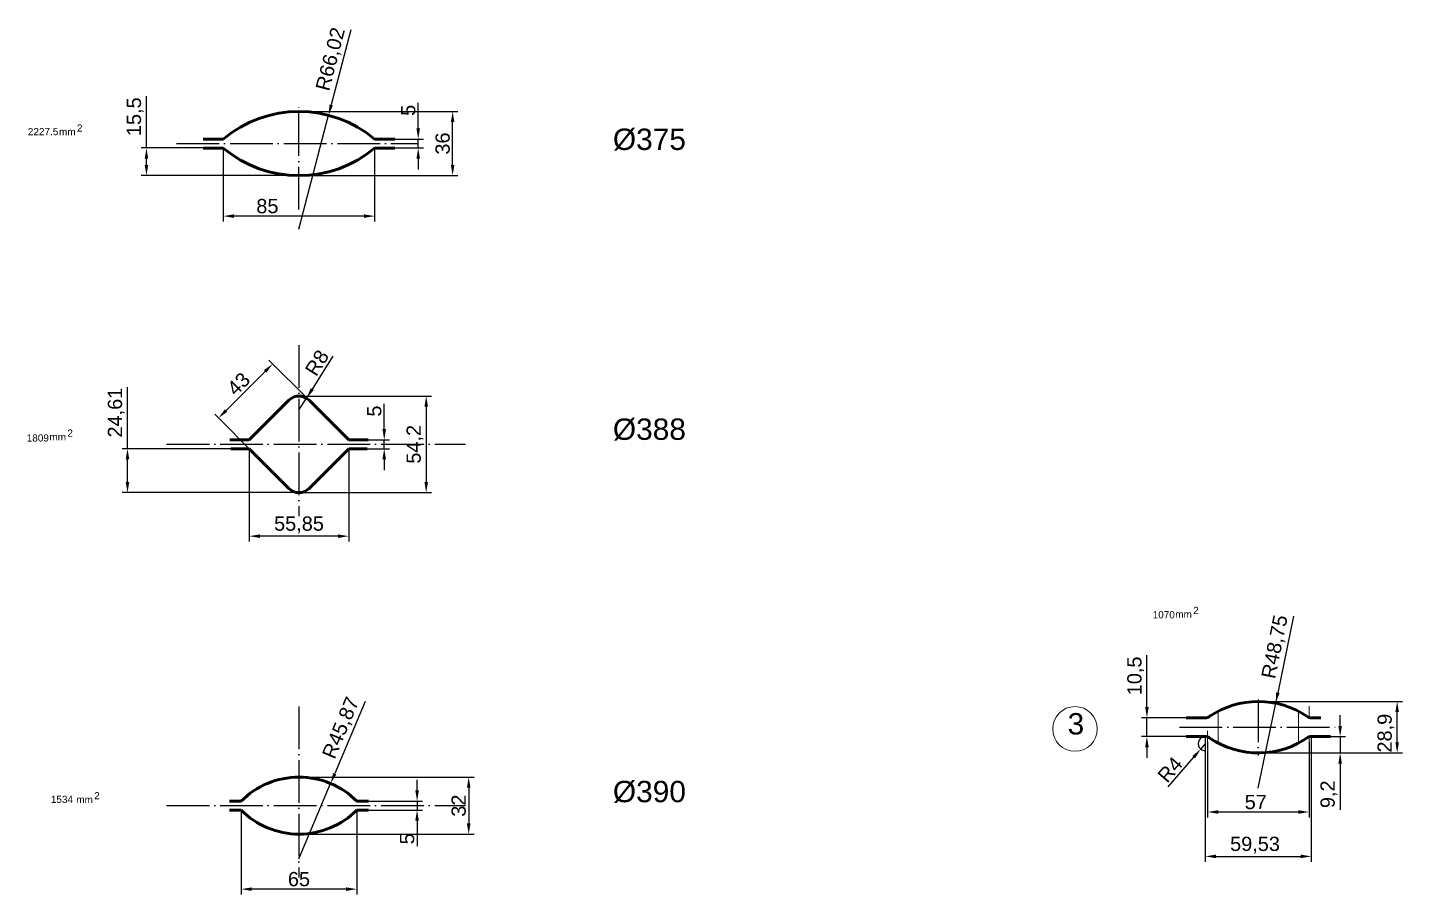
# Model space of a CAD drawing. Header units: millimetres. Extents: x 1526 to 31626, y -4643 to 9189.
# Drawn here: x 15842 to 16614, y 4253 to 4739 of the extents above; entities that cross this region are included whole.
import ezdxf

# ---------------------------------------------------------------- set-up
doc = ezdxf.new("R2010")
doc.units = ezdxf.units.MM
doc.linetypes.add('ACAD_ISO04W100', pattern=[30, 24, -3, 0, -3])
for name, color, linetype, lineweight in [('контурная', 7, 'Continuous', 50), ('осевые', 1, 'ACAD_ISO04W100', 25), ('размерные', 7, 'Continuous', 25), ('тонкая', 7, 'Continuous', 20), ('тонкий', 7, 'Continuous', 20)]:
    doc.layers.add(name, color=color, linetype=linetype, lineweight=lineweight)
doc.styles.add('s1v4', font='arial.ttf', dxfattribs={"height": 4})
doc.styles.get("Standard").update_dxf_attribs({"font": 'arial.ttf'})
doc.dimstyles.new('s2v4', dxfattribs={"dimtxt": 8, "dimasz": 6, "dimexe": 3, "dimexo": 0, "dimgap": 1.5, "dimtad": 1, "dimtxsty": 'Standard', "dimcen": 2.5, "dimadec": 0, "dimazin": 0, "dimtfac": 1, "dimtmove": 0, "dimatfit": 3, "dimfxl": 1, "dimarcsym": 0})

# ---------------------------------------------------------------- blocks, each defined once
blk = doc.blocks.new('*D534')
at = {"layer": 'Defpoints', "color": 0, "transparency": 16777216}
for p in [(16047.99, 4676.61), (16047.99, 4671.61), (16061.14, 4676.61)]:
    blk.add_point(p, dxfattribs=at)
at = {"layer": 'тонкая', "color": 0, "lineweight": -2, "transparency": 16777216}
for p, q in [((16061.14, 4682.61), (16061.14, 4696.91)), ((16047.99, 4676.61), (16064.14, 4676.61)), ((16047.99, 4671.61), (16064.14, 4671.61)), ((16061.14, 4671.61), (16061.14, 4676.61)), ((16061.14, 4665.61), (16061.14, 4659.61))]:
    blk.add_line(p, q, dxfattribs=at)
at = {"layer": 'тонкая', "color": 0, "transparency": 16777216}
for points in [[(16060.14, 4682.61), (16062.14, 4682.61), (16061.14, 4676.61)], [(16060.14, 4665.61), (16062.14, 4665.61), (16061.14, 4671.61)]]:
    blk.add_solid(points, dxfattribs=at)
at = {"layer": 'тонкая', "color": 0, "transparency": 16777216, "insert": (16055.57, 4692.76), "char_height": 8, "attachment_point": 5, "rotation": 90}
blk.add_mtext('5', dxfattribs=at)
blk = doc.blocks.new('*D535')
at = {"layer": 'Defpoints', "color": 0, "transparency": 16777216}
for p in [(15994.19, 4692.11), (16080.47, 4692.11), (15994.19, 4656.11)]:
    blk.add_point(p, dxfattribs=at)
at = {"layer": 'тонкая', "color": 0, "lineweight": -2, "transparency": 16777216}
for p, q in [((15994.19, 4692.11), (16083.47, 4692.11)), ((16080.47, 4662.11), (16080.47, 4686.11)), ((15994.19, 4656.11), (16083.47, 4656.11))]:
    blk.add_line(p, q, dxfattribs=at)
at = {"layer": 'тонкая', "color": 0, "transparency": 16777216}
for points in [[(16079.47, 4686.11), (16081.47, 4686.11), (16080.47, 4692.11)], [(16079.47, 4662.11), (16081.47, 4662.11), (16080.47, 4656.11)]]:
    blk.add_solid(points, dxfattribs=at)
at = {"layer": 'тонкая', "color": 0, "transparency": 16777216, "insert": (16074.88, 4674.11), "char_height": 8, "attachment_point": 5, "rotation": 90}
blk.add_mtext('36', dxfattribs=at)
blk = doc.blocks.new('*D536')
at = {"layer": 'Defpoints', "color": 0, "transparency": 16777216}
for p in [(15951.69, 4671.61), (16036.69, 4671.61), (15951.69, 4633.38)]:
    blk.add_point(p, dxfattribs=at)
at = {"layer": 'тонкая', "color": 0, "lineweight": -2, "transparency": 16777216}
for p, q in [((15951.69, 4671.61), (15951.69, 4630.38)), ((16036.69, 4671.61), (16036.69, 4630.38)), ((16030.69, 4633.38), (15957.69, 4633.38))]:
    blk.add_line(p, q, dxfattribs=at)
at = {"layer": 'тонкая', "color": 0, "transparency": 16777216}
for points in [[(15957.69, 4634.38), (15957.69, 4632.38), (15951.69, 4633.38)], [(16030.69, 4634.38), (16030.69, 4632.38), (16036.69, 4633.38)]]:
    blk.add_solid(points, dxfattribs=at)
at = {"layer": 'тонкая', "color": 0, "transparency": 16777216, "insert": (15976.47, 4638.96), "char_height": 8, "attachment_point": 5}
blk.add_mtext('85', dxfattribs=at)
blk = doc.blocks.new('*D537')
at = {"layer": 'Defpoints', "color": 0, "transparency": 16777216}
for p in [(16010.8, 4689.98), (15994.19, 4626.09)]:
    blk.add_point(p, dxfattribs=at)
at = {"layer": 'тонкая', "color": 0, "lineweight": -2, "transparency": 16777216}
for p, q in [((16023.27, 4737.96), (16012.31, 4695.79)), ((15994.19, 4626.09), (16010.8, 4689.98))]:
    blk.add_line(p, q, dxfattribs=at)
at = {"layer": 'тонкая', "color": 0, "transparency": 16777216}
blk.add_solid([(16011.34, 4696.04), (16013.28, 4695.54), (16010.8, 4689.98)], dxfattribs=at)
at = {"layer": 'тонкая', "color": 0, "transparency": 16777216, "insert": (16012.44, 4721.36), "char_height": 8, "attachment_point": 5, "rotation": 75.42853}
blk.add_mtext('R66,02', dxfattribs=at)
blk = doc.blocks.new('*D538')
at = {"layer": 'Defpoints', "color": 0, "transparency": 16777216}
for p in [(16029.39, 4507.81), (16029.39, 4502.81), (16042.06, 4507.81)]:
    blk.add_point(p, dxfattribs=at)
at = {"layer": 'тонкая', "color": 0, "lineweight": -2, "transparency": 16777216}
for p, q in [((16042.06, 4513.81), (16042.06, 4528.11)), ((16029.39, 4507.81), (16045.06, 4507.81)), ((16029.39, 4502.81), (16045.06, 4502.81)), ((16042.06, 4502.81), (16042.06, 4507.81)), ((16042.06, 4496.81), (16042.06, 4490.81))]:
    blk.add_line(p, q, dxfattribs=at)
at = {"layer": 'тонкая', "color": 0, "transparency": 16777216}
for points in [[(16041.06, 4513.81), (16043.06, 4513.81), (16042.06, 4507.81)], [(16041.06, 4496.81), (16043.06, 4496.81), (16042.06, 4502.81)]]:
    blk.add_solid(points, dxfattribs=at)
at = {"layer": 'тонкая', "color": 0, "transparency": 16777216, "insert": (16036.49, 4523.96), "char_height": 8, "attachment_point": 5, "rotation": 90}
blk.add_mtext('5', dxfattribs=at)
blk = doc.blocks.new('*D539')
at = {"layer": 'Defpoints', "color": 0, "transparency": 16777216}
for p in [(15994.19, 4532.4), (15994.19, 4478.19), (16065.63, 4478.19)]:
    blk.add_point(p, dxfattribs=at)
at = {"layer": 'тонкая', "color": 0, "lineweight": -2, "transparency": 16777216}
for p, q in [((15994.19, 4532.4), (16068.63, 4532.4)), ((16065.63, 4526.4), (16065.63, 4484.19)), ((15994.19, 4478.19), (16068.63, 4478.19))]:
    blk.add_line(p, q, dxfattribs=at)
at = {"layer": 'тонкая', "color": 0, "transparency": 16777216}
for points in [[(16064.63, 4526.4), (16066.63, 4526.4), (16065.63, 4532.4)], [(16064.63, 4484.19), (16066.63, 4484.19), (16065.63, 4478.19)]]:
    blk.add_solid(points, dxfattribs=at)
at = {"layer": 'тонкая', "color": 0, "transparency": 16777216, "insert": (16059.32, 4505.3), "char_height": 8, "attachment_point": 5, "rotation": 90}
blk.add_mtext('54,2', dxfattribs=at)
blk = doc.blocks.new('*D540')
at = {"layer": 'Defpoints', "color": 0, "transparency": 16777216}
for p in [(15994.19, 4524.4), (15998.44, 4531.18)]:
    blk.add_point(p, dxfattribs=at)
at = {"layer": 'тонкая', "color": 0, "lineweight": -2, "transparency": 16777216}
for p, q in [((16013.27, 4554.83), (16001.63, 4536.26)), ((15994.19, 4524.4), (15998.44, 4531.18))]:
    blk.add_line(p, q, dxfattribs=at)
at = {"layer": 'тонкая', "color": 0, "transparency": 16777216}
blk.add_solid([(16000.78, 4536.79), (16002.48, 4535.73), (15998.44, 4531.18)], dxfattribs=at)
at = {"layer": 'тонкая', "color": 0, "transparency": 16777216, "insert": (16004.31, 4551.05), "char_height": 8, "attachment_point": 5, "rotation": 57.90909}
blk.add_mtext('R8', dxfattribs=at)
blk = doc.blocks.new('*D541')
at = {"layer": 'Defpoints', "color": 0, "transparency": 16777216}
for p in [(15966.29, 4502.81), (16022.14, 4502.81), (15966.29, 4453.76)]:
    blk.add_point(p, dxfattribs=at)
at = {"layer": 'тонкая', "color": 0, "lineweight": -2, "transparency": 16777216}
for p, q in [((15966.29, 4502.81), (15966.29, 4450.76)), ((16022.14, 4502.81), (16022.14, 4450.76)), ((16016.14, 4453.76), (15972.29, 4453.76))]:
    blk.add_line(p, q, dxfattribs=at)
at = {"layer": 'тонкая', "color": 0, "transparency": 16777216}
for points in [[(15972.29, 4454.76), (15972.29, 4452.76), (15966.29, 4453.76)], [(16016.14, 4454.76), (16016.14, 4452.76), (16022.14, 4453.76)]]:
    blk.add_solid(points, dxfattribs=at)
at = {"layer": 'тонкая', "color": 0, "transparency": 16777216, "insert": (15994.21, 4460.07), "char_height": 8, "attachment_point": 5}
blk.add_mtext('55,85', dxfattribs=at)
blk = doc.blocks.new('*D542')
at = {"layer": 'Defpoints', "color": 0, "transparency": 16777216}
for p in [(15999.85, 4530.06), (15949.04, 4520.05), (15969.44, 4499.65)]:
    blk.add_point(p, dxfattribs=at)
at = {"layer": 'тонкая', "color": 0, "lineweight": -2, "transparency": 16777216}
for p, q in [((15999.85, 4530.06), (15977.32, 4552.58)), ((15975.2, 4546.22), (15953.28, 4524.3)), ((15969.44, 4499.65), (15946.92, 4522.17))]:
    blk.add_line(p, q, dxfattribs=at)
at = {"layer": 'тонкая', "color": 0, "transparency": 16777216}
for points in [[(15974.5, 4546.92), (15975.91, 4545.51), (15979.45, 4550.46)], [(15952.58, 4525), (15953.99, 4523.59), (15949.04, 4520.05)]]:
    blk.add_solid(points, dxfattribs=at)
at = {"layer": 'тонкая', "color": 0, "transparency": 16777216, "insert": (15960.29, 4539.21), "char_height": 8, "attachment_point": 5, "rotation": 45}
blk.add_mtext('43', dxfattribs=at)
blk = doc.blocks.new('*D544')
at = {"layer": 'Defpoints', "color": 0, "transparency": 16777216}
for p in [(15961.69, 4300.02), (16026.69, 4300.02), (15961.69, 4255.65)]:
    blk.add_point(p, dxfattribs=at)
at = {"layer": 'тонкая', "color": 0, "lineweight": -2, "transparency": 16777216}
for p, q in [((15961.69, 4300.02), (15961.69, 4252.65)), ((16026.69, 4300.02), (16026.69, 4252.65)), ((16020.69, 4255.65), (15967.69, 4255.65))]:
    blk.add_line(p, q, dxfattribs=at)
at = {"layer": 'тонкая', "color": 0, "transparency": 16777216}
for points in [[(15967.69, 4256.65), (15967.69, 4254.65), (15961.69, 4255.65)], [(16020.69, 4256.65), (16020.69, 4254.65), (16026.69, 4255.65)]]:
    blk.add_solid(points, dxfattribs=at)
at = {"layer": 'тонкая', "color": 0, "transparency": 16777216, "insert": (15994.19, 4261.23), "char_height": 8, "attachment_point": 5}
blk.add_mtext('65', dxfattribs=at)
blk = doc.blocks.new('*D545')
at = {"layer": 'Defpoints', "color": 0, "transparency": 16777216}
for p in [(16011.98, 4314.93), (15994.19, 4272.65)]:
    blk.add_point(p, dxfattribs=at)
at = {"layer": 'тонкая', "color": 0, "lineweight": -2, "transparency": 16777216}
for p, q in [((16031.31, 4360.88), (16014.31, 4320.46)), ((15994.19, 4272.65), (16011.98, 4314.93))]:
    blk.add_line(p, q, dxfattribs=at)
at = {"layer": 'тонкая', "color": 0, "transparency": 16777216}
blk.add_solid([(16013.39, 4320.85), (16015.23, 4320.08), (16011.98, 4314.93)], dxfattribs=at)
at = {"layer": 'тонкая', "color": 0, "transparency": 16777216, "insert": (16018.19, 4345.97), "char_height": 8, "attachment_point": 5, "rotation": 67.18285}
blk.add_mtext('R45,87', dxfattribs=at)
blk = doc.blocks.new('*D546')
at = {"layer": 'Defpoints', "color": 0, "transparency": 16777216}
for p in [(16033.18, 4305.02), (16033.18, 4300.02), (16060.5, 4300.02)]:
    blk.add_point(p, dxfattribs=at)
at = {"layer": 'тонкая', "color": 0, "lineweight": -2, "transparency": 16777216}
for p, q in [((16060.5, 4311.02), (16060.5, 4317.02)), ((16033.18, 4305.02), (16063.5, 4305.02)), ((16033.18, 4300.02), (16063.5, 4300.02)), ((16060.5, 4305.02), (16060.5, 4300.02)), ((16060.5, 4294.02), (16060.5, 4279.72))]:
    blk.add_line(p, q, dxfattribs=at)
at = {"layer": 'тонкая', "color": 0, "transparency": 16777216}
for points in [[(16059.5, 4311.02), (16061.5, 4311.02), (16060.5, 4305.02)], [(16059.5, 4294.02), (16061.5, 4294.02), (16060.5, 4300.02)]]:
    blk.add_solid(points, dxfattribs=at)
at = {"layer": 'тонкая', "color": 0, "transparency": 16777216, "insert": (16054.94, 4283.87), "char_height": 8, "attachment_point": 5, "rotation": 90}
blk.add_mtext('5', dxfattribs=at)
blk = doc.blocks.new('*D547')
at = {"layer": 'Defpoints', "color": 0, "transparency": 16777216}
for p in [(15994.19, 4318.52), (15994.19, 4286.52), (16089.48, 4286.52)]:
    blk.add_point(p, dxfattribs=at)
at = {"layer": 'тонкая', "color": 0, "lineweight": -2, "transparency": 16777216}
for p, q in [((15994.19, 4318.52), (16092.48, 4318.52)), ((16089.48, 4312.52), (16089.48, 4292.52)), ((15994.19, 4286.52), (16092.48, 4286.52))]:
    blk.add_line(p, q, dxfattribs=at)
at = {"layer": 'тонкая', "color": 0, "transparency": 16777216}
for points in [[(16088.48, 4312.52), (16090.48, 4312.52), (16089.48, 4318.52)], [(16088.48, 4292.52), (16090.48, 4292.52), (16089.48, 4286.52)]]:
    blk.add_solid(points, dxfattribs=at)
at = {"layer": 'тонкая', "color": 0, "transparency": 16777216, "insert": (16083.89, 4302.52), "char_height": 8, "attachment_point": 5, "rotation": 90}
blk.add_mtext('32', dxfattribs=at)
blk = doc.blocks.new('*D551')
at = {"layer": 'Defpoints', "color": 0, "transparency": 16777216}
for p in [(15897.92, 4502.81), (15955.91, 4502.81), (15994.23, 4478.19)]:
    blk.add_point(p, dxfattribs=at)
at = {"layer": 'тонкая', "color": 0, "lineweight": -2, "transparency": 16777216}
for p, q in [((15897.92, 4502.81), (15897.92, 4537.39)), ((15955.91, 4502.81), (15894.92, 4502.81)), ((15897.92, 4484.19), (15897.92, 4496.81)), ((15994.23, 4478.19), (15894.92, 4478.19))]:
    blk.add_line(p, q, dxfattribs=at)
at = {"layer": 'тонкая', "color": 0, "transparency": 16777216}
for points in [[(15896.92, 4496.81), (15898.92, 4496.81), (15897.92, 4502.81)], [(15896.92, 4484.19), (15898.92, 4484.19), (15897.92, 4478.19)]]:
    blk.add_solid(points, dxfattribs=at)
at = {"layer": 'тонкая', "color": 0, "transparency": 16777216, "insert": (15891.62, 4523.1), "char_height": 8, "attachment_point": 5, "rotation": 90}
blk.add_mtext('24,61', dxfattribs=at)
blk = doc.blocks.new('*D552')
at = {"layer": 'Defpoints', "color": 0, "transparency": 16777216}
for p in [(15908.56, 4671.61), (15940.4, 4671.61), (15994.19, 4656.11)]:
    blk.add_point(p, dxfattribs=at)
at = {"layer": 'тонкая', "color": 0, "lineweight": -2, "transparency": 16777216}
for p, q in [((15908.56, 4671.61), (15908.56, 4700.69)), ((15940.4, 4671.61), (15905.56, 4671.61)), ((15908.56, 4662.11), (15908.56, 4665.61)), ((15994.19, 4656.11), (15905.56, 4656.11))]:
    blk.add_line(p, q, dxfattribs=at)
at = {"layer": 'тонкая', "color": 0, "transparency": 16777216}
for points in [[(15907.56, 4665.61), (15909.56, 4665.61), (15908.56, 4671.61)], [(15907.56, 4662.11), (15909.56, 4662.11), (15908.56, 4656.11)]]:
    blk.add_solid(points, dxfattribs=at)
at = {"layer": 'тонкая', "color": 0, "transparency": 16777216, "insert": (15902.25, 4689.15), "char_height": 8, "attachment_point": 5, "rotation": 90}
blk.add_mtext('15,5', dxfattribs=at)
blk = doc.blocks.new('*D601')
at = {"layer": 'Defpoints', "color": 0, "transparency": 16777216}
for p in [(16470.27, 4351.79), (16492.38, 4351.79), (16492.38, 4341.29)]:
    blk.add_point(p, dxfattribs=at)
at = {"layer": 'тонкий', "color": 0, "lineweight": -2, "transparency": 16777216}
for p, q in [((16470.27, 4357.79), (16470.27, 4386.88)), ((16492.38, 4351.79), (16467.27, 4351.79)), ((16470.27, 4341.29), (16470.27, 4351.79)), ((16492.38, 4341.29), (16467.27, 4341.29)), ((16470.27, 4335.29), (16470.27, 4329.29))]:
    blk.add_line(p, q, dxfattribs=at)
at = {"layer": 'тонкий', "color": 0, "transparency": 16777216}
for points in [[(16469.27, 4357.79), (16471.27, 4357.79), (16470.27, 4351.79)], [(16469.27, 4335.29), (16471.27, 4335.29), (16470.27, 4341.29)]]:
    blk.add_solid(points, dxfattribs=at)
at = {"layer": 'тонкий', "color": 0, "transparency": 16777216, "insert": (16463.97, 4375.33), "char_height": 8, "attachment_point": 5, "rotation": 90}
blk.add_mtext('10,5', dxfattribs=at)
blk = doc.blocks.new('*D602')
at = {"layer": 'Defpoints', "color": 0, "transparency": 16777216}
for p in [(16504.31, 4338.26), (16561.31, 4338.26), (16504.31, 4298.94)]:
    blk.add_point(p, dxfattribs=at)
at = {"layer": 'тонкий', "color": 0, "lineweight": -2, "transparency": 16777216}
for p, q in [((16504.31, 4338.26), (16504.31, 4295.94)), ((16561.31, 4338.26), (16561.31, 4295.94)), ((16555.31, 4298.94), (16510.31, 4298.94))]:
    blk.add_line(p, q, dxfattribs=at)
at = {"layer": 'тонкий', "color": 0, "transparency": 16777216}
for points in [[(16510.31, 4299.94), (16510.31, 4297.94), (16504.31, 4298.94)], [(16555.31, 4299.94), (16555.31, 4297.94), (16561.31, 4298.94)]]:
    blk.add_solid(points, dxfattribs=at)
at = {"layer": 'тонкий', "color": 0, "transparency": 16777216, "insert": (16531.37, 4304.51), "char_height": 8, "attachment_point": 5}
blk.add_mtext('57', dxfattribs=at)
blk = doc.blocks.new('*D599')
at = {"layer": 'Defpoints', "color": 0, "transparency": 16777216}
for p in [(16532.81, 4360.99), (16610.76, 4360.99), (16574.16, 4332.09)]:
    blk.add_point(p, dxfattribs=at)
at = {"layer": 'тонкий', "color": 0, "lineweight": -2, "transparency": 16777216}
for p, q in [((16532.81, 4360.99), (16613.76, 4360.99)), ((16610.76, 4338.09), (16610.76, 4354.99)), ((16574.16, 4332.09), (16613.76, 4332.09))]:
    blk.add_line(p, q, dxfattribs=at)
at = {"layer": 'тонкий', "color": 0, "transparency": 16777216}
for points in [[(16609.76, 4354.99), (16611.76, 4354.99), (16610.76, 4360.99)], [(16609.76, 4338.09), (16611.76, 4338.09), (16610.76, 4332.09)]]:
    blk.add_solid(points, dxfattribs=at)
at = {"layer": 'тонкий', "color": 0, "transparency": 16777216, "insert": (16604.45, 4343.19), "char_height": 8, "attachment_point": 5, "rotation": 90}
blk.add_mtext('28,9', dxfattribs=at)
blk = doc.blocks.new('*D600')
at = {"layer": 'Defpoints', "color": 0, "transparency": 16777216}
for p in [(16503.05, 4341.29), (16562.57, 4341.29), (16562.57, 4274.02)]:
    blk.add_point(p, dxfattribs=at)
at = {"layer": 'тонкий', "color": 0, "lineweight": -2, "transparency": 16777216}
for p, q in [((16503.05, 4341.29), (16503.05, 4271.02)), ((16562.57, 4341.29), (16562.57, 4271.02)), ((16509.05, 4274.02), (16556.57, 4274.02))]:
    blk.add_line(p, q, dxfattribs=at)
at = {"layer": 'тонкий', "color": 0, "transparency": 16777216}
for points in [[(16509.05, 4275.02), (16509.05, 4273.02), (16503.05, 4274.02)], [(16556.57, 4275.02), (16556.57, 4273.02), (16562.57, 4274.02)]]:
    blk.add_solid(points, dxfattribs=at)
at = {"layer": 'тонкий', "color": 0, "transparency": 16777216, "insert": (16530.96, 4280.33), "char_height": 8, "attachment_point": 5}
blk.add_mtext('59,53', dxfattribs=at)
blk = doc.blocks.new('*D603')
at = {"layer": 'Defpoints', "color": 0, "transparency": 16777216}
for p in [(16569.97, 4341.29), (16578.75, 4341.29), (16532.81, 4332.09)]:
    blk.add_point(p, dxfattribs=at)
at = {"layer": 'тонкий', "color": 0, "lineweight": -2, "transparency": 16777216}
for p, q in [((16578.75, 4347.29), (16578.75, 4353.29)), ((16569.97, 4341.29), (16581.75, 4341.29)), ((16578.75, 4341.29), (16578.75, 4332.09)), ((16532.81, 4332.09), (16581.75, 4332.09)), ((16578.75, 4326.09), (16578.75, 4300.16))]:
    blk.add_line(p, q, dxfattribs=at)
at = {"layer": 'тонкий', "color": 0, "transparency": 16777216}
for points in [[(16577.75, 4347.29), (16579.75, 4347.29), (16578.75, 4341.29)], [(16577.75, 4326.09), (16579.75, 4326.09), (16578.75, 4332.09)]]:
    blk.add_solid(points, dxfattribs=at)
at = {"layer": 'тонкий', "color": 0, "transparency": 16777216, "insert": (16572.45, 4308.9), "char_height": 8, "attachment_point": 5, "rotation": 90}
blk.add_mtext('9,2', dxfattribs=at)
blk = doc.blocks.new('*D604')
at = {"layer": 'Defpoints', "color": 0, "transparency": 16777216}
for p in [(16500.44, 4334.26), (16503.05, 4337.29)]:
    blk.add_point(p, dxfattribs=at)
at = {"layer": 'тонкий', "color": 0, "lineweight": -2, "transparency": 16777216}
for p, q in [((16503.05, 4337.29), (16500.44, 4334.26)), ((16482.27, 4313.13), (16496.53, 4329.71))]:
    blk.add_line(p, q, dxfattribs=at)
blk.add_arc((16503.05, 4337.29), 4, 89.99687, 272.27187, dxfattribs=at)
at = {"layer": 'тонкий', "color": 0, "transparency": 16777216}
blk.add_solid([(16495.77, 4330.36), (16497.28, 4329.06), (16500.44, 4334.26)], dxfattribs=at)
at = {"layer": 'тонкий', "color": 0, "transparency": 16777216, "insert": (16483.27, 4322.73), "char_height": 8, "attachment_point": 5, "rotation": 49.30004}
blk.add_mtext('R4', dxfattribs=at)
blk = doc.blocks.new('*D605')
at = {"layer": 'Defpoints', "color": 0, "transparency": 16777216}
for p in [(16542.56, 4360), (16532.81, 4312.24)]:
    blk.add_point(p, dxfattribs=at)
at = {"layer": 'тонкий', "color": 0, "lineweight": -2, "transparency": 16777216}
for p, q in [((16552.52, 4408.78), (16543.76, 4365.88)), ((16532.81, 4312.24), (16542.56, 4360))]:
    blk.add_line(p, q, dxfattribs=at)
at = {"layer": 'тонкий', "color": 0, "transparency": 16777216}
blk.add_solid([(16542.79, 4366.08), (16544.74, 4365.68), (16542.56, 4360)], dxfattribs=at)
at = {"layer": 'тонкий', "color": 0, "transparency": 16777216, "insert": (16542.57, 4391.56), "char_height": 8, "attachment_point": 5, "rotation": 78.45784}
blk.add_mtext('R48,75', dxfattribs=at)

msp = doc.modelspace()

# ---------------------------------------------------------------- linework, layer by layer
at = {"layer": 'контурная'}
for p, q in [((15951.69223, 4676.60587), (15940.3958, 4676.60587)), ((15951.69223, 4671.60587), (15940.3958, 4671.60587)), ((16036.69223, 4676.60587), (16047.98867, 4676.60587)), ((16036.69223, 4671.60587), (16047.98867, 4671.60587)), ((15966.28665, 4507.80693), (15988.53538, 4530.05566)), ((16022.09782, 4507.80693), (15999.84909, 4530.05566)), ((15966.28665, 4507.80693), (15955.29671, 4507.80693)), ((15966.28665, 4502.80693), (15955.90568, 4502.80693)), ((15988.55648, 4480.5371), (15966.28665, 4502.80693)), ((15999.87019, 4480.5371), (16022.14002, 4502.80693)), ((16022.09782, 4507.80693), (16033.08776, 4507.80693)), ((16022.14002, 4502.80693), (16032.47879, 4502.80693)), ((16492.38144, 4351.79021), (16503.04823, 4351.79096)), ((16562.5736, 4351.7909), (16567.83459, 4351.7909)), ((16492.38144, 4341.29021), (16503.04792, 4341.28962)), ((16562.57393, 4341.28974), (16573.39759, 4341.28974)), ((15961.69223, 4305.02381), (15955.201, 4305.02381)), ((15961.69223, 4300.02381), (15955.201, 4300.02381)), ((16026.69223, 4305.02381), (16033.18347, 4305.02381)), ((16026.69223, 4300.02381), (16033.18347, 4300.02381))]:
    msp.add_line(p, q, dxfattribs=at)
for centre, radius, start, end in [((15994.19223, 4626.08974), 66.01613, 49.92557966, 130.07442034), ((15994.19223, 4722.122), 66.01613, 229.92557966, 310.07442034), ((15994.19224, 4524.39881), 8, 45, 135), ((15994.21334, 4486.19396), 8, 225, 315), ((16532.81074, 4312.24407), 48.74614, 55.64864314, 124.35125456), ((16503.04794, 4355.79096), 4, 270.00402475, 304.35125456), ((16562.5736, 4355.7909), 4, 235.64864314, 270), ((16503.0477, 4337.28962), 4, 55.64842415, 89.99687167), ((16532.81074, 4380.83635), 48.74614, 235.64842415, 305.77913506), ((16562.57393, 4337.28974), 4, 90, 124.3517885), ((15994.19223, 4272.65344), 45.87037, 44.88550673, 135.11449327), ((15994.19223, 4332.39418), 45.87037, 224.88550673, 315.11449327)]:
    msp.add_arc(centre, radius, start, end, dxfattribs=at)
at = {"layer": 'осевые'}
for p, q in [((15994.19223, 4637.09131), (15994.19223, 4697.1969)), ((15925.46371, 4674.10587), (16060.71863, 4674.10587)), ((15994.19223, 4560.95927), (15994.19223, 4464.90512)), ((15919.88887, 4505.30693), (16087.60245, 4505.30693)), ((16532.80969, 4362.16207), (16532.81105, 4330.73597)), ((15994.19223, 4358.17616), (15994.19223, 4262.122)), ((16488.60145, 4346.54021), (16576.24193, 4346.54021)), ((15919.88887, 4302.52381), (16087.60245, 4302.52381))]:
    msp.add_line(p, q, dxfattribs=at)
at = {"layer": 'размерные'}
for p, q in [((16532.81088, 4360.99021), (16533.60719, 4360.99021)), ((16501.78025, 4341.28969), (16504.38017, 4341.28969)), ((16562.41677, 4341.28974), (16560.51849, 4341.28974)), ((16532.81088, 4332.09021), (16533.60719, 4332.09021))]:
    msp.add_line(p, q, dxfattribs=at)
at = {"layer": 'тонкая'}
for p, q in [((16561.31076, 4358.4), (16561.31076, 4351.24007)), ((16504.31076, 4336.78042), (16504.31076, 4344.53409)), ((16561.31076, 4334.68042), (16561.31076, 4341.84034))]:
    msp.add_line(p, q, dxfattribs=at)
msp.add_circle((16429.88938, 4345.58617), 12.53226, dxfattribs=at)
at = {"layer": 'тонкий'}
for p, q in [((16510.31012, 4354.53651), (16510.31012, 4338.54391)), ((16555.31122, 4354.53651), (16555.31122, 4338.54391))]:
    msp.add_line(p, q, dxfattribs=at)

# ---------------------------------------------------------------- texts
at = {"layer": 'тонкая', "style": 's1v4'}
for s, p in [('2227.5', (15841.9891, 4678.80486)), ('mm', (15859.48912, 4678.70425)), ('2', (15869.55909, 4680.8488)), ('1809', (15841.35618, 4506.87256)), ('mm', (15854.10165, 4507.47984)), ('2', (15864.17161, 4509.62439)), ('1070', (16473.51047, 4407.67029)), ('mm', (16486.17188, 4407.93625)), ('2', (16496.24184, 4410.0808)), ('1534', (15854.89381, 4304.04429)), ('2', (15879.23322, 4306.08824)), ('mm', (15869.16325, 4303.94369))]:
    msp.add_text(s, height=4, dxfattribs=at).set_placement(p)
at = {"layer": 'тонкий', "style": 's1v4'}
for s, p in [('%%C375', (16170.43892, 4670.51325)), ('%%C388', (16170.43892, 4507.79601)), ('3', (16425.72634, 4342.43574)), ('%%C390', (16170.43892, 4304.43261))]:
    msp.add_text(s, height=12, dxfattribs=at).set_placement(p)

# ---------------------------------------------------------------- dimensions: what is measured, and where the dimension line sits
at = {"layer": 'тонкая'}
for center, mpoint, picture, middle in [((15994.19223, 4626.08974), (16010.80106, 4689.98243), '*D537', (16012.44146, 4721.36427)), ((15994.19224, 4524.39881), (15998.44235, 4531.17646), '*D540', (16004.31423, 4551.05222))]:
    dim = msp.add_radius_dim(center=center, mpoint=mpoint, dimstyle='s2v4', dxfattribs=at)
    dim.commit()
    dim.dimension.update_dxf_attribs({"geometry": picture, "text_midpoint": middle})
for base, p1, p2, picture, middle in [((15908.55713, 4671.60587), (15994.19223, 4656.10587), (15940.3958, 4671.60587), '*D552', (15902.24949, 4689.14953)), ((15897.92475, 4502.80693), (15994.23444, 4478.19398), (15955.90568, 4502.80693), '*D551', (15891.61711, 4523.10093)), ((16065.62878, 4478.19398), (15994.19224, 4532.39881), (15994.19223, 4478.19398), '*D539', (16059.32114, 4505.2964)), ((16042.05648, 4507.80693), (16029.39032, 4502.80693), (16029.39032, 4507.80693), '*D538', (16036.48827, 4523.95905)), ((16089.48176, 4286.52381), (15994.19223, 4318.52381), (15994.19223, 4286.52381), '*D547', (16083.89444, 4302.52381)), ((16060.50413, 4300.02381), (16033.18347, 4305.02381), (16033.18347, 4300.02381), '*D546', (16054.93592, 4283.8717))]:
    dim = msp.add_linear_dim(base=base, p1=p1, p2=p2, angle=90, dimstyle='s2v4', dxfattribs=at)
    dim.commit()
    dim.dimension.update_dxf_attribs({"geometry": picture, "text_midpoint": middle})
for base, p1, p2, picture, middle in [((16061.13692, 4676.60587), (16047.98867, 4671.60587), (16047.98867, 4676.60587), '*D534', (16061.13692, 4692.75798)), ((16080.46636, 4692.10587), (15994.19223, 4656.10587), (15994.19223, 4692.10587), '*D535', (16080.46636, 4674.10587))]:
    dim = msp.add_linear_dim(base=base, p1=p1, p2=p2, angle=90, dimstyle='s2v4', dxfattribs=at)
    dim.commit()
    dim.dimension.update_dxf_attribs({"geometry": picture, "text_midpoint": middle, "dimtype": 160})
dim = msp.add_linear_dim(base=(15951.69223, 4633.37718), p1=(16036.69223, 4671.60587), p2=(15951.69223, 4671.60587), dimstyle='s2v4', dxfattribs=at)
dim.commit()
dim.dimension.update_dxf_attribs({"geometry": '*D536', "text_midpoint": (15976.46689, 4633.37718), "dimtype": 160})
dim = msp.add_aligned_dim(p1=(15999.84909, 4530.05566), p2=(15969.44351, 4499.65008), distance=-28.85495, dimstyle='s2v4', dxfattribs=at)
dim.commit()
dim.dimension.update_dxf_attribs({"geometry": '*D542', "text_midpoint": (15960.29194, 4539.20723)})
for base, p1, p2, picture, middle in [((15966.28665, 4453.75777), (16022.14002, 4502.80693), (15966.28665, 4502.80693), '*D541', (15994.21334, 4460.06541)), ((15961.69223, 4255.64685), (16026.69223, 4300.02381), (15961.69223, 4300.02381), '*D544', (15994.19223, 4261.23144))]:
    dim = msp.add_linear_dim(base=base, p1=p1, p2=p2, dimstyle='s2v4', dxfattribs=at)
    dim.commit()
    dim.dimension.update_dxf_attribs({"geometry": picture, "text_midpoint": middle})
dim = msp.add_radius_dim(center=(15994.19223, 4272.65344), mpoint=(16011.98037, 4314.93433), dimstyle='s2v4', dxfattribs=at)
dim.commit()
dim.dimension.update_dxf_attribs({"geometry": '*D545', "text_midpoint": (16024.00881, 4343.52489), "dimtype": 164})
at = {"layer": 'тонкий'}
dim = msp.add_radius_dim(center=(16532.81074, 4312.24407), mpoint=(16542.5643, 4360.00445), dimstyle='s2v4', dxfattribs=at)
dim.commit()
dim.dimension.update_dxf_attribs({"geometry": '*D605', "text_midpoint": (16548.75156, 4390.30168), "dimtype": 164})
for base, p1, p2, picture, middle in [((16470.2733, 4351.79021), (16492.38144, 4341.29021), (16492.38144, 4351.79021), '*D601', (16470.2733, 4375.33386)), ((16610.75699, 4360.99021), (16574.15907, 4332.09021), (16532.80974, 4360.99021), '*D599', (16610.75699, 4343.18661)), ((16578.75338, 4341.28974), (16532.81088, 4332.09021), (16569.97277, 4341.28974), '*D603', (16578.75338, 4308.90316))]:
    dim = msp.add_linear_dim(base=base, p1=p1, p2=p2, angle=90, dimstyle='s2v4', dxfattribs=at)
    dim.commit()
    dim.dimension.update_dxf_attribs({"geometry": picture, "text_midpoint": middle, "dimtype": 160})
dim = msp.add_radius_dim(center=(16503.0477, 4337.28962), mpoint=(16500.43931, 4334.25709), dimstyle='s2v4', dxfattribs=at)
dim.commit()
dim.dimension.update_dxf_attribs({"geometry": '*D604', "text_midpoint": (16483.27076, 4322.73109)})
for base, p1, p2, picture, middle in [((16562.57393, 4274.024), (16503.04792, 4341.28962), (16562.57393, 4341.28974), '*D600', (16530.956, 4274.024)), ((16504.31076, 4298.93773), (16561.31076, 4338.26038), (16504.31076, 4338.26038), '*D602', (16531.37163, 4298.93773))]:
    dim = msp.add_linear_dim(base=base, p1=p1, p2=p2, dimstyle='s2v4', dxfattribs=at)
    dim.commit()
    dim.dimension.update_dxf_attribs({"geometry": picture, "text_midpoint": middle, "dimtype": 160})

doc.saveas('drawing.dxf')
